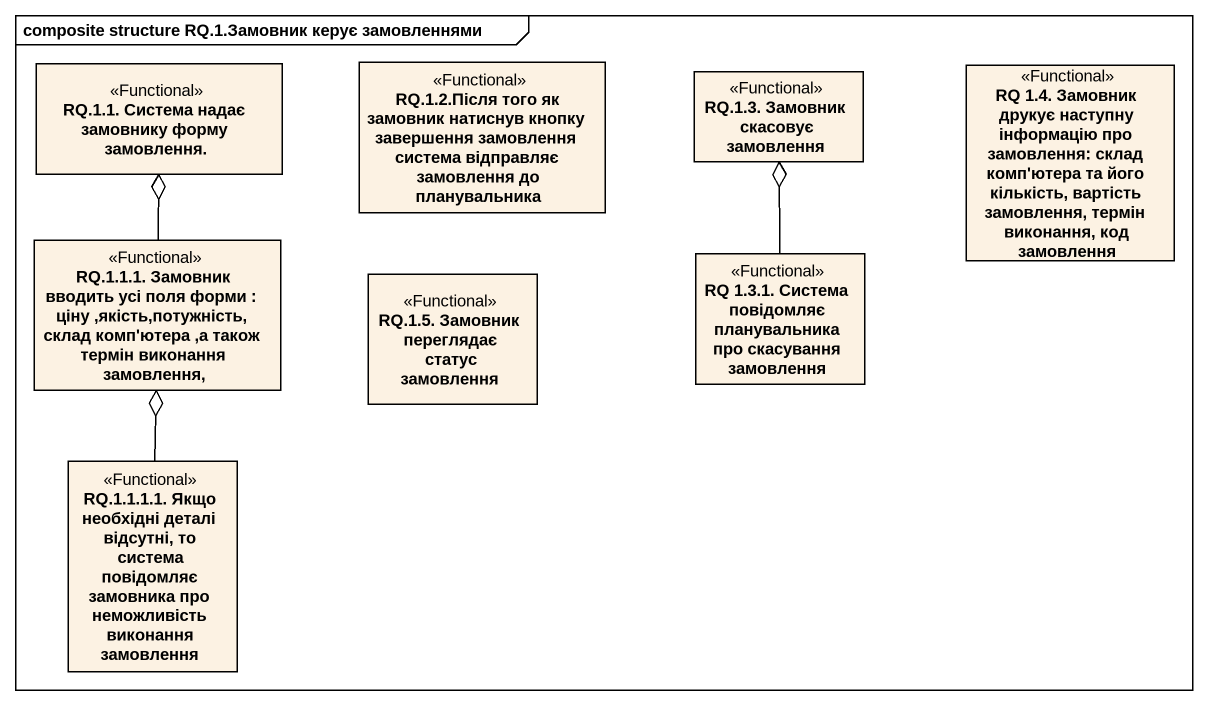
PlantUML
@startuml
mainframe composite structure RQ.1.Замовник керує замовленнями
hide circle
hide empty members
class "RQ.1.1. Cистема надає замовнику форму замовлення." as RQ_1_1_Cистема_надає <<Functional>>
class "RQ.1.2.Після того як замовник натиснув кнопку завершення замовлення система відправляє замовлення до планувальника" as RQ_1_2_Після_того_як <<Functional>>
class "RQ.1.3. Замовник скасовує замовлення" as RQ_1_3_Замовник_скасовує <<Functional>>
class "RQ 1.4. Замовник друкує наступну інформацію про замовлення: склад комп'ютера та його кількість, вартість замовлення, термін виконання, код замовлення" as RQ_1_4_Замовник_друкує <<Functional>>
class "RQ.1.1.1. Замовник вводить усі поля форми : ціну ,якість,потужність, склад комп'ютера ,а також термін виконання замовлення," as RQ_1_1_1_Замовник_вводить <<Functional>>
class "RQ.1.5. Замовник переглядає статус замовлення" as RQ_1_5_Замовник_переглядає <<Functional>>
class "RQ 1.3.1. Система повідомляє планувальника про скасування замовлення" as RQ_1_3_1_Система_повідомляє <<Functional>>
class "RQ.1.1.1.1. Якщо необхідні деталі відсутні, то система повідомляє замовника про неможливість виконання замовлення" as RQ_1_1_1_1_Якщо_необхідні <<Functional>>
RQ_1_1_1_Замовник_вводить -up-o RQ_1_1_Cистема_надає
RQ_1_3_1_Система_повідомляє -up-o RQ_1_3_Замовник_скасовує
RQ_1_1_1_1_Якщо_необхідні -up-o RQ_1_1_1_Замовник_вводить
@enduml
